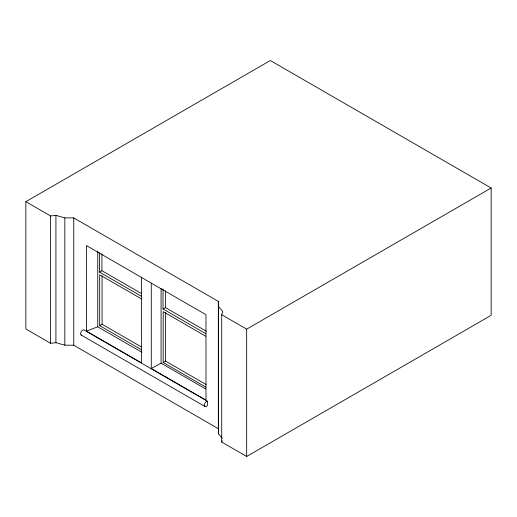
<?xml version="1.0" encoding="UTF-8"?>
<svg xmlns="http://www.w3.org/2000/svg" width="517" height="517" viewBox="0 0 517 517"><rect width="100%" height="100%" fill="white"/><g stroke="black" fill="none" stroke-linecap="round" stroke-linejoin="round"><path stroke-width="0.78" d="M151.268 283.109L205.986 314.704L205.986 400.132L151.268 368.537L151.268 283.109L86.404 245.562L86.41 331.119L141.393 362.863L141.393 277.312M205.74 388.971L161.078 363.186L161.078 288.57M25.85 201.675L270.333 60.521L491.15 188.007L491.15 315.325L246.667 456.479L221.709 442.067L221.709 314.75L222.775 311.505L218.445 306.536L218.329 301.385L73.763 217.922L64.845 217.851L55.926 215.363L50.614 215.97L25.85 201.675L25.85 328.993L50.614 343.288L55.926 342.681L64.845 345.169L73.763 345.233L218.329 428.696L218.445 433.847L222.291 438.267M221.709 442.067L222.136 440.768M99.516 252.832L99.516 272.11L101.914 270.727L141.328 293.482M141.529 298.942L99.678 274.779L99.678 325.639L102.075 324.256L141.135 346.804M163.023 288.9L163.023 308.979L165.421 307.596L206.212 331.145M205.734 336.218L163.185 311.648L163.185 362.507L165.576 361.124L206.037 384.48M221.709 314.75L246.667 329.161L491.15 188.007M151.268 368.537L161.078 363.186M86.41 331.119L97.752 326.809L141.742 352.206M99.516 272.11L141.697 296.461M163.023 308.979L205.889 333.73M99.678 325.639L141.529 349.802M163.185 362.507L205.734 387.071M81.13 334.997L204.868 406.44A2.915 1.68 -60 0 0 207.627 405.147L207.627 401.341L83.89 329.898A2.915 1.68 -60 0 0 80.898 332.276A2.915 1.68 -60 0 0 81.731 335.178M246.667 329.161L246.667 456.479M218.445 306.536L218.445 433.847M218.329 301.385L218.329 428.696M165.576 312.688L165.576 361.124M165.421 290.728L165.421 307.596M102.075 275.82L102.075 324.256M101.914 253.86L101.914 270.727M97.752 251.178L97.752 326.809M73.763 217.922L73.763 345.233M64.845 217.851L64.845 345.169M55.926 215.363L55.926 342.681M50.614 215.97L50.614 343.288M204.868 406.44A2.915 1.68 -60 0 1 204.868 403.234A2.915 1.68 -60 0 1 207.627 401.341"/></g></svg>
